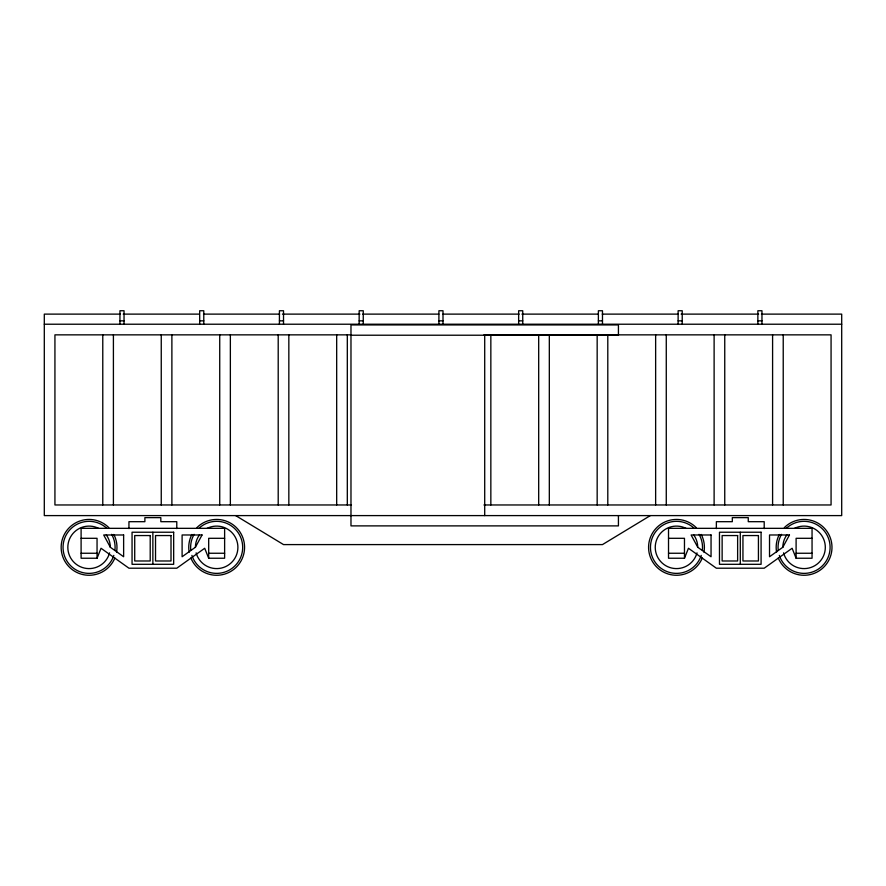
<?xml version="1.0" encoding="UTF-8"?>
<svg xmlns="http://www.w3.org/2000/svg" width="886" height="886" viewBox="0 0 886 886"><rect width="100%" height="100%" fill="white"/><g stroke="black" fill="none" stroke-linecap="round" stroke-linejoin="round"><path stroke-width="1.33" d="M97.05 558.235L101.037 548.268L128.946 568.203L176.79 568.203L204.699 548.268L208.686 558.235L224.623 558.235L224.623 528.333L81.102 528.333L81.102 558.235L97.05 558.235L97.05 538.3L81.102 538.3M684.468 558.235L688.455 548.268L716.364 568.203L764.208 568.203L792.117 548.268L796.104 558.235L812.052 558.235L812.052 528.333L668.52 528.333L668.52 558.235L684.468 558.235L684.468 538.3L668.52 538.3M650.324 515.597L602.48 544.591L283.52 544.591L235.676 515.597M120.441 314.12L44.3 314.12L44.3 515.597L841.7 515.597L841.7 314.12L761.406 314.12M123.209 314.12L199.35 314.12M203.503 314.12L279.644 314.12M282.412 314.12L359.938 314.12M362.706 314.12L438.847 314.12M443 314.12L519.141 314.12M521.909 314.12L598.05 314.12M602.203 314.12L678.344 314.12M681.112 314.12L758.637 314.12M119.942 320.843L124.04 320.843M199.682 320.843L203.78 320.843M279.422 320.843L283.52 320.843M359.162 320.843L363.26 320.843M438.902 320.843L443 320.843M518.642 320.843L522.74 320.843M598.382 320.843L602.48 320.843M678.122 320.843L682.22 320.843M757.862 320.843L761.96 320.843M44.3 324.221L841.7 324.221M351.454 334.853L54.932 334.853L54.932 504.965L351.454 504.965M483.944 334.853L831.068 334.853L831.068 504.965L483.944 504.965M350.978 335.218L618.428 335.218L618.428 324.929L350.978 324.929L350.978 525.885L618.428 525.885L618.428 515.597M224.623 538.3L208.686 538.3L208.686 558.235M812.052 538.3L796.104 538.3L796.104 558.235M81.102 553.252L97.05 553.252M208.686 553.252L224.623 553.252M668.52 553.252L684.468 553.252M796.104 553.252L812.052 553.252M783.224 334.853L783.224 504.965M772.592 334.853L772.592 504.965M764.208 528.61L764.208 521.688L748.26 521.688L748.26 517.634L732.312 517.634L732.312 521.688L716.364 521.688L716.364 528.61M761.96 324.221L761.96 310.742L757.862 310.742L757.862 324.221M740.286 532.231L740.286 564.304M724.748 334.853L724.748 504.965M714.116 334.853L714.116 504.965M682.22 324.221L682.22 310.742L678.122 310.742L678.122 324.221M666.272 334.853L666.272 504.965M655.64 334.853L655.64 504.965M607.796 334.853L607.796 504.965M602.48 324.221L602.48 310.742L598.382 310.742L598.382 324.221M597.164 334.853L597.164 504.965M549.32 334.853L549.32 504.965M538.688 334.853L538.688 504.965M522.74 324.221L522.74 310.742L518.642 310.742L518.642 324.221M490.844 334.853L490.844 504.965M484.708 335.218L484.708 515.597M443 324.221L443 310.742L438.902 310.742L438.902 324.221M363.26 324.221L363.26 310.742L359.162 310.742L359.162 324.221M347.312 334.853L347.312 504.965M336.68 334.853L336.68 504.965M288.836 334.853L288.836 504.965M283.52 324.221L283.52 310.742L279.422 310.742L279.422 324.221M278.204 334.853L278.204 504.965M230.36 334.853L230.36 504.965M219.728 334.853L219.728 504.965M203.78 324.221L203.78 310.742L199.682 310.742L199.682 324.221M176.779 528.61L176.779 521.688L160.831 521.688L160.831 517.634L144.883 517.634L144.883 521.688L128.946 521.688L128.946 528.61M171.884 334.853L171.884 504.965M161.252 334.853L161.252 504.965M152.868 532.231L152.868 564.304M124.04 324.221L124.04 310.742L119.942 310.742L119.942 324.221M113.408 334.853L113.408 504.965M102.776 334.853L102.776 504.965M784.343 527.613A27.909 27.909 0 0 1 826.217 530.36A27.909 27.909 0 0 1 818.033 571.525A27.909 27.909 0 0 1 778.285 558.036M776.59 552.211A27.909 27.909 0 0 1 779.326 534.457M786.646 528.012A26.037 26.037 0 0 1 825.652 532.796A26.037 26.037 0 0 1 815.485 570.75A26.037 26.037 0 0 1 779.315 555.389M778.185 550.073A26.037 26.037 0 0 1 781.53 534.336M794.421 528.421A21.242 21.242 0 0 1 823.626 539.053A21.242 21.242 0 0 1 810.989 567.439A21.242 21.242 0 0 1 783.556 552.853M782.825 547.349A21.242 21.242 0 0 1 786.879 534.867M701.236 534.457A27.909 27.909 0 0 1 703.971 552.211M702.277 558.036A27.909 27.909 0 0 1 662.54 571.525A27.909 27.909 0 0 1 654.344 530.36A27.909 27.909 0 0 1 696.219 527.613M699.032 534.336A26.037 26.037 0 0 1 702.376 550.073M701.247 555.389A26.037 26.037 0 0 1 665.076 570.75A26.037 26.037 0 0 1 654.909 532.796A26.037 26.037 0 0 1 693.915 528.012M697.005 552.853A21.242 21.242 0 0 1 669.572 567.439A21.242 21.242 0 0 1 656.936 539.053A21.242 21.242 0 0 1 686.141 528.421M693.683 534.867A21.242 21.242 0 0 1 697.736 547.349M196.925 527.613A27.909 27.909 0 0 1 238.799 530.36A27.909 27.909 0 0 1 230.615 571.525A27.909 27.909 0 0 1 190.867 558.036M189.172 552.211A27.909 27.909 0 0 1 191.908 534.457M199.228 528.012A26.037 26.037 0 0 1 238.234 532.796A26.037 26.037 0 0 1 228.067 570.75A26.037 26.037 0 0 1 191.897 555.389M190.767 550.073A26.037 26.037 0 0 1 194.112 534.336M207.003 528.421A21.242 21.242 0 0 1 236.208 539.053A21.242 21.242 0 0 1 223.571 567.439A21.242 21.242 0 0 1 196.138 552.853M195.407 547.349A21.242 21.242 0 0 1 199.461 534.867M113.818 534.457A27.909 27.909 0 0 1 116.553 552.211M114.859 558.036A27.909 27.909 0 0 1 75.111 571.525A27.909 27.909 0 0 1 66.926 530.36A27.909 27.909 0 0 1 108.801 527.613M111.614 534.336A26.037 26.037 0 0 1 114.958 550.073M113.829 555.389A26.037 26.037 0 0 1 77.658 570.75A26.037 26.037 0 0 1 67.491 532.796A26.037 26.037 0 0 1 106.497 528.012M109.587 552.853A21.242 21.242 0 0 1 82.154 567.439A21.242 21.242 0 0 1 69.518 539.053A21.242 21.242 0 0 1 98.723 528.421M106.265 534.867A21.242 21.242 0 0 1 110.318 547.349M202.041 534.978L195.396 547.26L182.106 556.751L182.106 534.978L202.041 534.978M789.459 534.978L782.814 547.26L769.524 556.751L769.524 534.978L789.459 534.978M173.667 532.231L132.058 532.231L132.058 564.304L173.667 564.304L173.667 532.231M761.085 532.231L719.476 532.231L719.476 564.304L761.085 564.304L761.085 532.231M123.63 534.978L103.695 534.978L110.34 547.26L123.63 556.751L123.63 534.978M711.048 534.978L691.113 534.978L697.758 547.26L711.048 556.751L711.048 534.978M150.21 535.554L134.716 535.554L134.716 560.982L150.21 560.982L150.21 535.554M171.009 535.554L155.526 535.554L155.526 560.982L171.009 560.982L171.009 535.554M737.628 535.554L722.134 535.554L722.134 560.982L737.628 560.982L737.628 535.554M758.427 535.554L742.944 535.554L742.944 560.982L758.427 560.982L758.427 535.554"/></g></svg>
